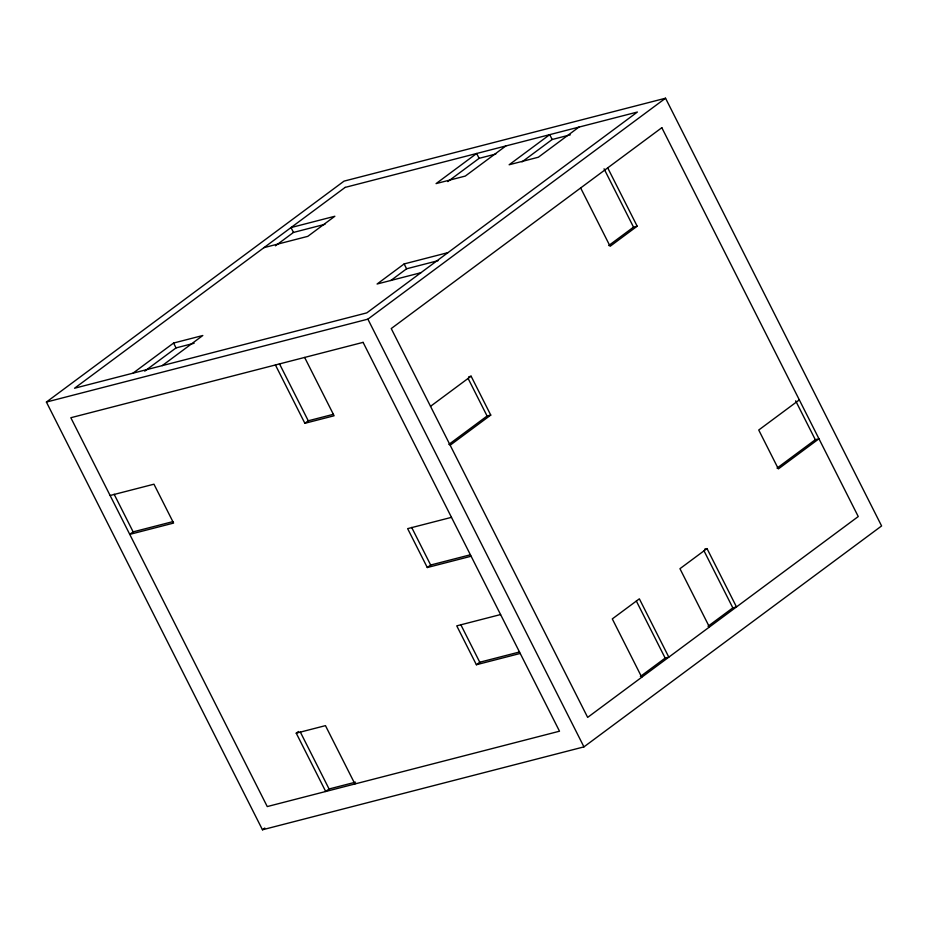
<?xml version="1.0" encoding="UTF-8"?>
<svg xmlns="http://www.w3.org/2000/svg" width="928" height="928" viewBox="0 0 928 928"><rect width="100%" height="100%" fill="white"/><g stroke="black" fill="none" stroke-linecap="round" stroke-linejoin="round"><path stroke-width="1.39" d="M46.4 402.056L344.056 181.122L665.538 98.217L881.6 525.944L583.944 746.878L262.462 829.783L46.4 402.056L367.882 319.151L665.538 98.217M275.442 245.816L293.48 232.429L324.986 224.298M132.994 373.172L173.582 343.047L202.814 335.507L162.214 365.632M144.722 371.142L176.042 347.907L194.126 343.244M447.795 181.586L479.115 158.34L495.807 154.036M505.888 145.94L465.288 176.076L436.067 183.605L476.656 153.48L479.115 158.34M522.023 161.878L552.172 139.502L570.268 134.838M578.944 127.101L538.356 157.226L509.136 164.766L549.724 134.641L552.172 139.502M447.98 252.625L404.144 263.935L377.081 284.014L420.918 272.716M390.816 280.511L406.592 268.795L438.109 260.664M172.875 521.629L133.145 531.872L129.758 534.377L173.594 523.079L153.955 484.196L110.119 495.494M275.419 364.971L304.871 423.296L308.258 420.79L333.314 414.329M608.722 245.549L633.522 227.14L637.176 226.2L607.712 167.875M637.176 226.2L610.114 246.291L580.65 187.955M430.522 406.325L471.111 376.2L490.75 415.083L450.161 445.208M448.827 444.431L487.096 416.022L490.75 415.083M451.484 517.348L407.636 528.647L427.286 567.53L430.662 565.024L470.392 554.782M355.528 782.165L329.08 788.986L325.705 791.491L296.241 733.166L298.491 731.496M799.321 399.898L758.733 430.024L778.372 468.907L818.96 438.782L815.318 439.721L777.038 468.13M500.586 614.556L456.75 625.855L476.389 664.738L479.764 662.232L519.494 651.99M262.462 829.783L264.782 828.054M708.018 626.284L732.83 607.875L736.484 606.924L707.02 548.599L679.957 568.69L709.421 627.015M640.366 676.5L665.167 658.091L668.821 657.152L639.357 598.827L612.294 618.906L641.758 677.231M263.958 247.648L307.794 236.35L334.857 216.259L291.021 227.569L293.48 232.429M468.675 376.826L471.111 376.2M304.871 423.296L334.103 415.767L304.639 357.442M427.286 567.53L471.122 556.232M704.584 549.225L707.02 548.599M476.389 664.738L520.225 653.44M296.241 733.166L325.461 725.638L354.925 783.963M795.667 400.838L815.318 439.721M604.058 168.815L633.522 227.14M704.004 550.814L732.83 607.875M636.341 601.031L665.167 658.091M468.083 378.392L487.096 416.022M404.144 263.935L406.592 268.795M367.882 319.151L583.944 746.878M411.661 527.394L430.662 565.024M460.764 624.602L479.764 662.232M279.432 363.73L308.258 420.79M173.582 343.047L176.042 347.907M300.266 731.925L329.08 788.986M114.132 494.241L133.145 531.872M345.146 187.398L74.542 388.24L366.804 312.875L637.397 112.033L345.146 187.398M661.826 127.704L391.233 328.558L587.656 717.39L858.249 516.548L661.826 127.704M363.092 342.362L70.83 417.728L267.252 806.571L559.503 731.206L363.092 342.362"/></g></svg>
